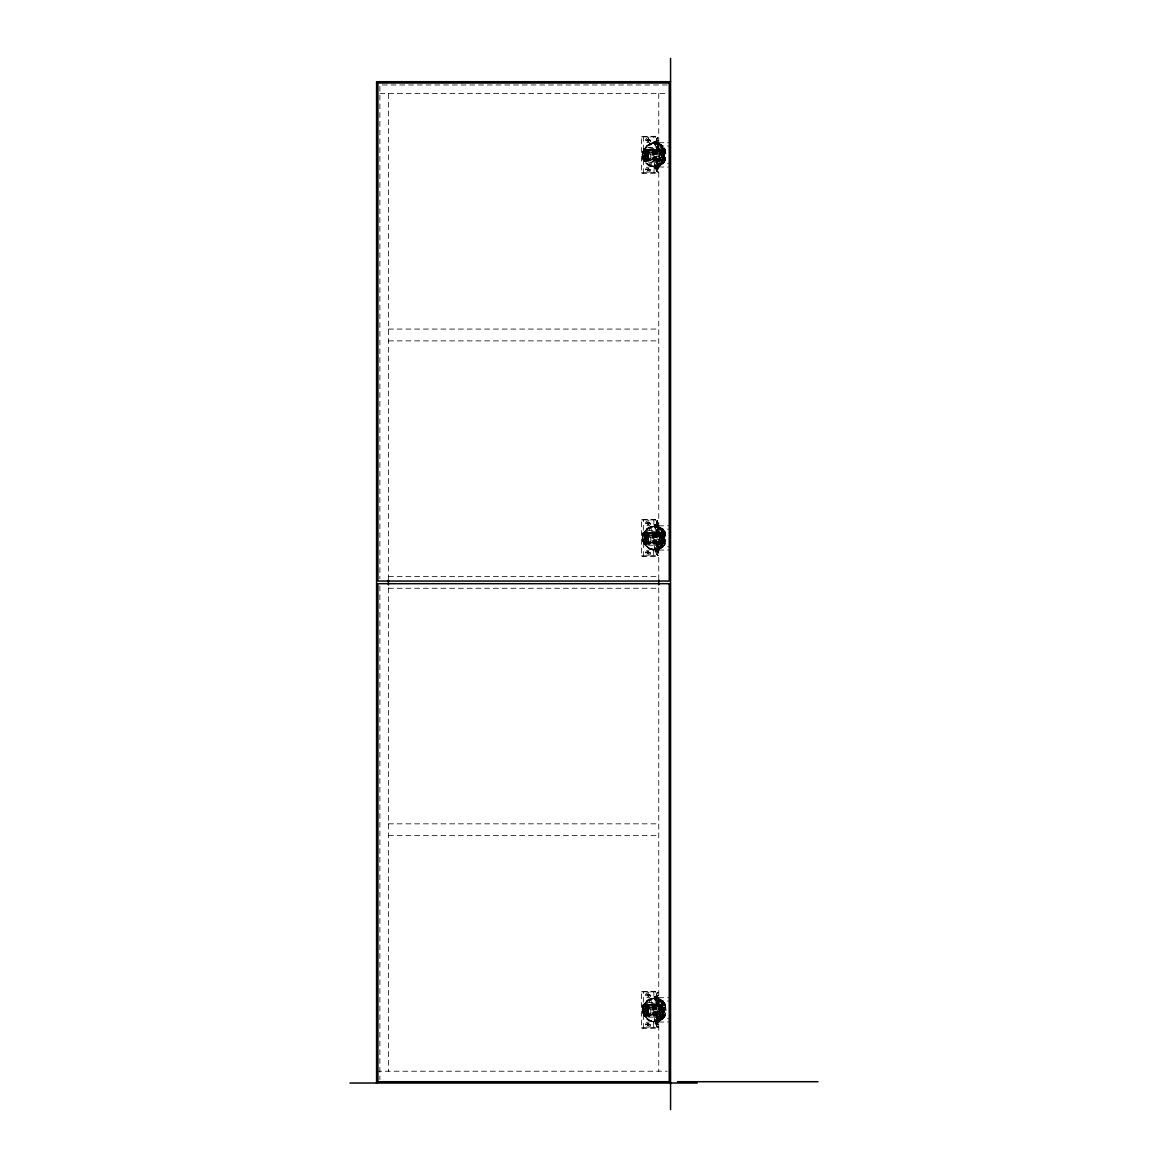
<?xml version="1.0" encoding="UTF-8"?>
<svg xmlns="http://www.w3.org/2000/svg" width="1168" height="1168" viewBox="0 0 1168 1168"><rect width="100%" height="100%" fill="white"/><g stroke="black" fill="none" stroke-linecap="round" stroke-linejoin="round"><path stroke-width="0.75" stroke-dasharray="5 3.75" d="M643.539 1008.13L644.021 1005.152L645.86 1002.845M643.539 536.214L644.021 533.221L645.86 530.914M643.539 153.125L645.597 148.234C648.342 146.292 659.278 151.971 657.599 145.299L658.752 145.299M644.926 158.089L645.189 151.227L644.006 151.475M644.824 1009.867L645.189 1004.772M644.824 537.937L645.189 532.856M644.824 154.862L645.189 149.781M662.577 1009.867L662.577 1005.093M662.577 537.937L662.577 533.163M662.577 154.862L662.577 150.088M664.081 1014.715L664.081 1005.006M664.081 1003.998L664.081 1004.743M659.292 543.062C658.986 547.996 665.599 543.368 664.198 544.171L661.497 544.098L660.927 543.062M664.198 542.156L663.658 541.353A9.782 9.782 0 0 0 663.877 540.682L663.877 535.192A9.782 9.782 0 0 0 663.658 534.521L664.081 533.075L664.081 542.799L664.081 540.331M664.081 532.068L664.081 532.812M664.081 160.352L664.081 161.096M660.927 149.738L661.497 148.701L664.125 148.628C665.716 149.402 658.927 144.861 659.292 149.738M665.585 1008.364L665.205 1004.188L665.468 1006.509M665.585 536.448L665.205 532.316L665.468 534.594M665.585 153.373L665.205 149.183A12.133 12.133 0 0 0 646.765 145.504L642.926 151.183M645.262 537.616L644.97 535.455L645.086 541.207M645.758 152.249L646.503 155.329L645.743 157.476L645.729 152.249L646.97 157.461L647.028 152.293L647.525 157.461L647.16 154.745M645.086 541.149L645.086 540.317M645.7 540.507L645.729 535.338L646.503 538.419L645.743 540.55L645.758 535.338M645.043 1007.429L645.174 1005.94L644.97 1007.05M647.817 154.964L646.809 155.183L647.817 154.745M645.7 1012.437L645.729 1007.254L646.503 1009.386L645.729 1012.466L646.97 1007.269L647.744 1009.386L646.97 1012.452L646.78 1009.619L647.817 1009.751M647.817 538.054C646.473 528.973 646.707 546.974 647.817 537.82M647.817 1009.97L646.809 1009.648M654.182 159.067L654.182 157.154M654.182 152.555L654.182 150.643M654.182 542.142L654.182 540.244M654.182 535.63L654.182 533.732M654.182 1007.561L654.182 1005.648M654.182 1014.072L654.182 1012.16M656.723 158.118L652.299 158.629M656.723 1013.123L652.299 1013.634M646.503 154.629L645.568 155.183L646.576 154.745M646.094 154.862L646.284 152.249M646.503 155.096L645.539 154.862M645.539 537.937L646.576 537.82M647.335 154.862L647.525 152.263L646.955 156.965M645.539 1009.867L646.503 1009.619M647.744 538.171L647.554 535.338L647.671 540.039M647.525 1007.269L647.554 1012.452L647.671 1007.75M664.212 532.812C664.723 529.527 658.767 529.527 659.292 532.812M664.212 1004.743C664.723 1001.458 658.767 1001.443 659.292 1004.743M645.568 154.526L645.758 157.461M645.262 537.017L645.057 537.82M642.429 536.506L642.429 539.368M642.926 1006.188L642.926 1013.532M662.563 160.396L660.913 159.972M645.043 152.847L645.247 151.679A9.782 9.782 0 0 1 646.284 149.548L646.094 149.197M645.218 152.847L645.218 153.709M661.497 148.701L662.519 147.416L662.592 149.738M649.452 140.452C642.765 142.219 650.576 136.846 649.452 139.737M647.057 169.973C649.014 165.681 648.985 174.003 647.13 169.097C649.408 166.528 649.758 172.251 649.452 169.272M647.101 140.569L648.43 141.328L649.51 140.102L648.43 138.861L647.203 140.773L647.057 139.737M649.393 163.593L651.248 162.673L651.248 164.703L649.831 164.119M641.422 172.908L655.803 172.995L655.803 161.491M658.752 172.251L656.46 170.966L656.489 160.439L658.752 159.447M647.057 522.826C645.583 525.877 648.722 519.205 649.452 523.527C648.503 519.234 645.568 526.476 649.452 523.527M647.057 552.347L648.255 553.953L647.276 551.938L649.247 551.938L648.78 553.836L649.452 552.347M647.101 523.644L648.736 524.33L649.452 522.826M659.292 159.972C658.767 163.213 664.592 163.301 664.212 160.074M641.422 555.983L655.803 556.085L655.803 544.565M657.73 555.326L656.46 554.041L657.73 555.326L656.46 554.041L656.46 543.719L657.73 542.536L657.73 555.326L658.752 555.326M647.057 994.742L648.255 996.348L647.276 994.333L649.247 994.333L648.78 996.231L649.452 994.742M647.057 1024.978L647.948 1023.416L649.496 1024.716L647.685 1025.738L647.203 1023.956L648.079 1025.854L649.452 1024.278M649.452 995.443L648.255 993.851L647.101 995.574M641.422 1027.898L655.803 1028.001L655.803 1016.481M658.752 1027.256L656.46 1025.971L656.489 1015.445L658.752 1014.452M649.7 530.082L649.554 528.885L651.248 528.097L651.248 530.126L649.817 530.126M649.758 1002.027L649.51 1000.859L651.248 1000.012L651.248 1002.056L649.817 1002.042M662.592 543.062C663.847 547.266 659.351 544.186 661 543.748M662.592 1014.977C664.431 1018.277 658.65 1018.058 659.292 1014.977M658.752 150.263L656.46 148.978L656.489 138.466L658.752 137.474M658.752 533.338L656.46 532.068L656.489 521.541L658.752 520.548M657.73 992.479C655.087 991.895 658.343 998.669 657.73 1005.225L656.46 1004.086L656.46 993.661L658.752 992.479M657.73 137.474L656.46 138.744L657.73 137.474L657.73 150.234L656.46 148.978L657.599 147.956M660.913 532.812L662.563 532.404M660.913 1004.743L662.563 1004.319M642.619 152.293L642.838 151.46L642.926 158.527M642.371 537.338L642.926 534.272M642.371 1009.254L642.473 1008.145M642.371 154.103L642.473 153.139M645.875 160.191L647.948 160.512M645.13 535.251L645.043 534.229M645.875 543.266L647.948 543.602M645.875 1015.196L647.948 1015.518M662.431 543.062L662.738 544.186M662.431 1014.977L661.891 1015.999A4.599 4.599 0 0 1 659.38 1020.175A15.899 13.023 90 0 1 657.949 1020.744C657.102 1022.511 661.322 1016.729 658.431 1014.744M644.984 156.673L645.116 153.052M654.62 149.358L650.751 149.197L650.766 160.688L654.62 160.352M654.62 532.447L650.751 532.272L650.766 543.762L654.62 543.427M654.62 1004.363L650.766 1004.042L650.751 1015.357L654.635 1015.518M657.73 520.578L657.336 533.28L656.489 531.834L657.599 531.031L657.599 528.374L658.752 528.374M656.518 1003.662C657.307 1007.75 656.387 1001.867 657.599 1000.304L658.752 1000.304M657.73 150.263C655.555 150.19 656.883 146.175 657.555 150M658.752 164.425L657.599 164.425L657.599 161.768L656.489 160.965L657.365 159.505L657.73 172.251L656.46 170.966L657.642 172.251M657.599 544.843L656.46 543.908L657.73 542.536L656.474 543.967L657.599 544.843L657.599 547.5L658.752 547.5M658.752 1019.416L657.599 1019.416C658.81 1017.036 657.102 1017.138 656.474 1015.883C659.497 1008.918 654.956 1030.614 657.73 1027.256M656.606 148.643L658.752 148.117M657.73 533.338L656.518 531.747M658.431 159.739C661.205 161.972 657.117 167.447 657.949 165.739A15.899 13.023 90 0 0 659.38 165.184C664.139 159.812 661.964 163.462 662.008 159.972M660.256 1019.635L659.38 1020.175A5.533 4.526 90 0 0 661.117 1018.773L662.008 1014.977M664.782 544.376L665.41 534.404M642.619 1012.408L646.868 1019.314A12.133 12.133 0 0 0 665.147 1015.693L665.41 1006.32M649.452 169.973L647.773 170.776L647.057 169.272M656.518 161.053L657.73 159.447M655.803 172.908L641.422 173.156L641.509 136.408L655.555 136.306L655.803 148.234M656.46 170.28L657.599 169.126M647.057 553.048L648.255 551.457L649.452 553.048M655.803 555.983L641.422 556.231L641.509 519.483L655.555 519.38L655.803 531.309M656.46 553.355L657.599 552.216M665.205 532.579L665.205 532.258A12.133 12.133 0 0 0 646.765 528.578A12.133 12.133 0 0 0 646.765 547.296L650.532 549.413M647.101 1024.146L648.736 1023.475L649.452 1024.978M657.599 1016.773L656.46 1015.824L657.73 1014.452M655.803 1027.898L641.422 1028.161L641.509 991.413L655.555 991.296L655.803 1003.239M656.46 1025.285L658.752 1024.117M642.619 1007.312L643.437 1004.86M644.97 157.665L645.174 158.308M642.619 535.382L643.437 532.929M658.431 533.046C660.927 530.9 657.394 525.425 657.847 527.016A15.899 13.023 -90 0 1 659.38 527.615C663.57 532.652 662.125 530.038 662.008 532.812M658.431 1004.976C660.927 1002.83 657.394 997.355 657.847 998.947A15.899 13.023 -90 0 1 659.38 999.545C663.541 1004.568 662.271 1002.188 662.008 1004.743M658.416 542.857C661.19 550.741 655.409 550.493 648.503 547.661M665.468 158.206L665.191 160.585L664.767 149.738L657.949 149.738L658.752 149.606M657.934 543.193L665.03 542.989L665.585 540.915M665.03 1014.904L665.585 1012.846M660.942 530.783C661.847 533.966 660.986 528.987 661.833 530.783M660.942 1002.699C661.774 1005.838 661.073 1001.005 661.833 1002.699M660.957 149.168L661.03 147.314L662.738 148.613M646.284 1007.254L646.284 1012.466M644.137 150.891L643.933 158.249L645.597 161.491L656.752 161.491L657.555 159.709M644.21 542.346A10.118 7.504 66.8 0 1 643.845 541.368L643.933 534.55L645.597 531.309L656.752 531.309L657.555 533.075M644.21 1014.277A10.118 7.504 66.8 0 1 643.845 1013.284L643.933 1006.466L645.597 1003.239L656.752 1003.239L657.555 1005.006M646.035 149.095L645.627 148.278L643.933 151.46A11.096 11.096 0 0 1 645.597 148.234L645.583 148.205M644.006 534.55L645.247 534.754A9.782 9.782 0 0 1 646.284 532.623L645.597 531.309A11.096 11.096 0 0 0 643.933 534.55L645.583 531.279M645.583 1003.195L645.597 1003.224A11.096 11.096 0 0 0 643.933 1006.466L645.408 1002.845M655.146 549.34L657.949 548.829A15.899 13.023 90 0 0 659.38 548.259A5.533 4.526 90 0 0 661.117 546.843L662.008 543.062M645.86 147.84C642.05 150.643 642.035 159.052 645.86 161.885M643.933 534.55L644.254 533.688M643.933 1006.466L644.254 1005.604M656.46 532.068L658.752 531.192M656.46 1003.984L658.752 1003.122M644.181 150.774L645.612 148.248M665.088 159.286L665.205 160.542A12.133 12.133 0 0 1 646.765 164.221A12.133 12.133 0 0 1 646.765 145.504L650.532 143.387M656.752 158.264L656.182 160.585M656.343 543.923L656.752 541.353M657.555 542.799L656.752 544.565L645.597 544.565L643.933 541.324A11.096 11.096 0 0 0 645.597 544.565L645.583 544.595M656.752 1006.451C655 997.603 655.35 1022.175 656.752 1013.269C662.533 1009.444 670.753 1018.861 657.949 1014.977L658.752 1015.109M657.555 1014.715L656.752 1016.481L645.597 1016.481L643.933 1013.255A11.096 11.096 0 0 0 645.597 1016.481L645.583 1016.525M644.181 533.864L645.597 531.309M644.181 1005.779L645.597 1003.239L646.284 1004.538A9.782 9.782 0 0 0 645.247 1006.685L644.123 1006.495M664.767 1014.977L645.393 1014.642L645.393 1005.093L661.876 1005.093L661.906 1014.642M661.541 163.024L659.949 164.863L660.898 164.016A5.636 4.614 -90 0 1 659.38 165.17A4.599 4.599 0 0 0 662.008 161.023A4.03 3.3 -90 0 1 661.292 163.476M661.541 546.113L661.292 546.566M661.541 1018.029L661.292 1018.481M643.889 150.453L645.408 147.84M657.934 160.104L665.015 159.461M665.147 1015.693L663.964 1017.445L665.161 1015.634L664.782 1016.291M664.767 159.972L645.393 159.636L645.393 150.088L665.132 149.679M644.634 532.856L645.189 531.907M665.161 543.719L663.964 545.529L665.147 543.762A12.133 12.133 0 0 1 646.765 547.296L642.926 541.602M644.634 1004.787L645.189 1003.838M645.583 161.52L646.284 160.177A9.782 9.782 0 0 1 645.247 158.045M645.597 544.565L643.933 541.324L645.597 544.565L646.284 543.251A9.782 9.782 0 0 1 645.247 541.12M644.137 1013.824L645.597 1016.481L646.284 1015.182A9.782 9.782 0 0 1 645.247 1013.036M656.708 159.972L656.985 159.695M646.167 160.381L656.781 160.352L656.781 149.358L646.284 149.548M646.284 1015.182L656.781 1015.357L656.781 1004.363L645.641 1004.524M644.824 1003.662C642.444 1007.619 642.575 1013.094 645.597 1016.481M646.284 535.338L646.284 540.536M645.189 148.832L643.933 151.46A10.118 7.504 -66.8 0 1 644.21 150.438M664.563 159.709L663.658 158.264A9.782 9.782 0 0 0 663.877 157.607L663.877 152.117A9.782 9.782 0 0 0 663.658 151.446L664.767 149.738M665.088 533.513L664.139 533.791M663.658 1013.269A9.782 9.782 0 0 0 663.877 1012.612L663.877 1007.108A9.782 9.782 0 0 0 663.658 1006.451L665.205 1004.188A12.133 12.133 0 0 0 646.765 1000.509A12.133 12.133 0 0 0 646.765 1019.226L650.532 1021.343M656.182 532.199L656.752 534.521L663.658 534.521M656.139 149.183L656.752 151.446L663.658 151.446M656.839 520.928C655.803 522.3 658.46 519.453 656.985 520.797M665.03 1004.816L648.955 1004.903M645.408 530.914C642.444 534.71 642.02 542.04 645.86 544.96M664.358 545.003L660.796 548.318M660.796 1020.233L664.358 1016.919M663.263 163.243C668.578 156.308 659.321 169.316 655.803 166.922L657.876 166.513M662.767 151.314L663.147 158.775L662.767 151.314L654.328 151.256M662.767 534.389L663.147 541.85L662.767 534.389L654.328 534.331M661 546.989L659.38 548.259A4.599 4.599 0 0 0 662.008 544.098L661.059 543.85M661 1018.905L660.431 1019.489M647.028 146.219L645.86 148.234M647.101 146.161L654.606 143.445L653.277 143.503M662.402 164.075L659.978 165.681M657.876 1021.518L655.803 1021.927L662.504 1018.978M662.402 1019.065L659.978 1020.686M650.05 527.41L645.86 531.309M650.05 999.341L645.86 1003.239M648.357 145.226L649.802 144.452M661.497 1016.029L664.125 1016.102L664.198 1014.977L662.65 1017.372L660.986 1015.737L660.84 1017.299L661.891 1015.999A4.03 3.3 90 0 1 661.292 1018.481M656.46 141.27L654.489 141.576L654.489 147.153L656.46 147.445M656.46 524.344L654.489 524.651L654.489 530.228L656.46 530.52M659.978 548.77L662.504 547.062L655.803 550.011L657.876 549.588M656.46 996.275L654.489 996.567L654.489 1002.144L656.46 1002.451M648.357 528.316L654.606 526.52M648.357 1000.231L654.606 998.436M655.204 525.819L648.24 527.527L643.334 533.148L643.334 519.38M655.204 997.749L648.24 999.443L643.334 1005.079L643.334 991.296M665.015 1005.254L657.934 1004.611M661.059 148.949L662.431 149.738M657.248 549.763L659.278 549.091M657.248 1021.679L659.278 1021.007M649.802 527.527L652.065 526.783L650.883 527.104M649.802 999.458L652.065 998.698L650.883 999.02M658.635 549.34L657.599 549.369L657.599 552.157M649.744 144.467L651.35 143.883M649.744 527.556L651.7 526.87M649.744 999.472L651.7 998.786M650.138 143.518L653.832 142.73L653.832 136.306M649.802 165.272C651.102 167.433 662.052 164.819 656.241 166.148M655.146 1021.255C663.307 1019.752 649.802 1022.832 648.503 1019.591M657.949 165.739L657.934 158.468M657.949 1020.744L657.934 1013.474M648.43 553.939L648.736 553.851M648.43 996.333L648.736 996.246M661.044 1015.766L662.738 1016.102M647.744 522.038L648.079 521.935M648.78 524.301L648.43 524.403M647.744 551.573L648.079 551.471M647.744 993.968L648.079 993.866M647.744 1023.489L648.079 1023.387M648.78 1025.752L648.43 1025.854M661.906 533.163L661.906 542.711L645.393 542.711L645.393 533.163L664.811 533.031L657.949 532.812M663.92 152.103L665.118 151.942M663.877 535.192L665.118 535.017M663.877 1007.108L665.118 1006.947M656.241 549.223L653.408 549.31M656.241 1021.139L653.408 1021.226M652.956 526.622L655.146 526.534M652.956 998.552L655.146 998.465M655.175 166.98L654.62 166.995M653.408 526.564L658.241 527.148L656.241 526.651M653.408 998.494L658.241 999.078L656.241 998.582M655.146 166.265L653.408 166.221M656.46 162.264L654.489 162.571L654.489 168.148L656.46 168.44M656.46 545.354L654.489 545.646L654.489 551.223L656.46 551.53M656.46 1017.27L654.489 1017.576L654.489 1023.153L656.46 1023.445M645.189 1012.671L645.086 1013.503L644.999 1008.218M654.606 166.279L652.956 166.177M667.278 84.972L379.877 84.972L379.877 578.715M379.877 93.498L667.278 93.498M641.422 136.817L655.803 136.817M648.43 138.861L648.78 138.963M645.7 140.102L647.014 140.102M649.51 140.102L650.81 140.102M656.518 140.744L658.752 140.744M648.079 141.328L647.744 141.226M656.533 142.394L658.752 142.394M658.752 142.715L668.592 142.715M658.752 143.416L657.599 143.416L657.599 140.642M654.489 144.365L656.46 144.365M658.752 146L668.592 146M656.533 146.321L658.752 146.321M656.518 146.978L657.934 146.978M660.708 147.562L661.833 147.562L662.008 149.738M647.948 149.197L645.875 149.533M659.394 149.416L660.825 149.416M662.548 149.416L663.964 149.416M645.641 149.533L656.036 149.343L656.285 160.761M648.955 149.898L657.438 149.898L657.438 159.812L648.955 159.812M652.343 150.263L655.744 150.263M657.934 150.701L658.752 150.701M650.065 149.358A1.518 1.518 0 0 0 648.547 150.876L644.824 150.876L645.189 159.943M652.299 151.081L656.723 151.606M645.86 151.592L648.722 151.592L648.722 158.118L645.86 158.118M659.394 151.84L660.825 151.84M648.634 152.22L646.649 152.22L646.649 157.505L648.634 157.49M650.78 152.468L664.519 152.468L664.519 157.257L650.78 157.257M645.714 152.745L646.43 154.526M646.955 152.745L647.612 154.526M654.153 153.052L658.752 153.052M646.78 154.862L647.744 154.862M654.153 156.658L658.752 156.658M645.714 156.965L646.43 155.183M654.328 158.468L663.658 158.264M644.824 158.848L648.547 158.848A1.518 1.518 0 0 0 650.065 160.352M657.934 159.009L658.752 159.009M652.343 159.447L655.744 159.447M645.641 160.191L656.066 160.425M659.38 160.308L660.84 160.308M662.665 160.308L664.125 160.308M661.643 161.169C661.146 164.513 659.905 157.957 663.979 161.096M660.942 162.016L661.862 162.104M656.518 162.732L657.934 162.732M656.533 163.389L658.752 163.389M658.752 163.724L668.592 163.724M654.489 165.36L656.46 165.36M658.752 166.294L657.599 166.294L657.599 169.068M658.752 166.995L668.592 166.995M656.533 167.331L658.752 167.331M648.43 168.382L648.78 168.484M656.518 168.966L658.752 168.966M645.7 169.623L647.014 169.623M649.51 169.623L650.81 169.623M648.079 170.864L647.744 170.762M388.404 329.069L658.752 329.069M388.404 340.881L658.752 340.881M641.422 519.891L655.803 519.891M645.7 523.176L647.014 523.176M649.51 523.176L650.81 523.176M656.518 523.833L658.752 523.833M656.533 525.469L658.752 525.469M658.752 525.804L668.592 525.804M658.752 526.505L657.599 526.505L657.599 523.717M654.489 527.44L656.46 527.44M658.752 529.075L668.592 529.075M656.533 529.411L658.752 529.411M656.518 530.068L657.934 530.068M661.643 531.63L663.979 531.703M659.38 532.491L660.84 532.491M662.665 532.491L664.125 532.491M645.641 532.608L655.905 532.623M657.934 532.681L658.752 532.681M648.955 532.988L657.438 532.988L657.438 542.886M652.343 533.338L655.744 533.338M650.065 532.447A1.518 1.518 0 0 0 648.547 533.951L644.824 533.951L645.189 543.018M657.934 533.791L658.752 533.791M652.299 534.17L656.723 534.681M644.97 534.55L645.086 535.835M645.86 534.667L648.722 534.667L648.722 541.207L645.86 541.207M644.984 535.192L644.97 533.995M648.634 535.309L646.649 535.294L646.649 540.58L648.634 540.565L648.474 535.309L648.284 540.565M650.78 535.543L664.519 535.543L664.519 540.331L650.78 540.331M645.714 535.835L646.371 537.616M646.955 535.835L647.612 537.616M654.153 536.127L658.752 536.127M646.78 537.937L647.744 537.937M645.218 539.076L645.086 540.244M654.153 539.747L658.752 539.747M646.43 540.039L646.43 538.258M659.394 540.959L660.825 540.959M663.658 541.353L656.898 541.791M652.299 541.704L658.752 541.543M644.824 541.923L648.547 541.923A1.518 1.518 0 0 0 650.065 543.427M657.934 542.083L658.752 542.083M648.955 542.886L664.811 542.843M645.641 543.266L656.781 543.427L656.781 532.447L645.875 532.608M659.394 543.383L660.825 543.383M662.548 543.383L663.964 543.383M656.518 545.806L657.934 545.806M656.533 546.463L658.752 546.463M658.752 546.799L668.592 546.799M654.489 548.434L656.46 548.434M658.752 550.07L668.592 550.07M656.533 550.405L658.752 550.405M656.518 552.041L658.752 552.041M645.7 552.698L647.014 552.698M649.51 552.698L650.81 552.698M388.404 576.452L658.752 576.452M388.404 588.263L658.752 588.263M388.404 823.834L658.752 823.834M388.404 835.646L658.752 835.646M641.422 991.822L655.803 991.822M645.7 995.092L647.014 995.092M649.51 995.092L650.81 995.092M656.518 995.749L658.752 995.749M656.533 997.399L658.752 997.399M658.752 997.72L668.592 997.72M658.752 998.421L657.599 998.421L657.599 995.647M654.489 999.355L656.46 999.355M658.752 1001.005L668.592 1001.005M656.533 1001.326L658.752 1001.326M656.518 1001.983L657.934 1001.983M661.643 1003.56L662.592 1003.56M663.979 1003.633L662.548 1003.633L662.431 1004.743M647.948 1004.203L645.875 1004.524M659.38 1004.422L660.84 1004.422M662.665 1004.422L664.125 1004.422M657.934 1005.706L658.752 1005.706M650.065 1004.363A1.518 1.518 0 0 0 648.547 1005.882L644.824 1005.882L645.189 1014.948M652.299 1006.086L658.752 1006.247M656.693 1006.32L663.658 1006.451M645.86 1006.597L648.722 1006.597L648.722 1013.123L645.86 1013.123M648.634 1007.225L646.649 1007.225L646.649 1012.495L648.634 1012.495L648.459 1007.225M650.78 1007.458L664.519 1007.458L664.519 1012.262L650.78 1012.262M646.4 1007.721L646.371 1009.532M654.153 1008.057L658.752 1008.057M645.043 1008.422L645.086 1012.875M646.78 1009.867L647.744 1009.867M654.153 1011.663L658.752 1011.663M645.714 1011.97L646.371 1010.189M646.955 1011.97L647.612 1010.189M659.394 1012.875L660.825 1012.875M654.328 1013.474L663.147 1013.78L663.147 1005.94L662.767 1013.401M644.824 1013.853L648.547 1013.853A1.518 1.518 0 0 0 650.065 1015.357M657.934 1014.014L658.752 1014.014M652.343 1014.452L655.744 1014.452M648.955 1014.817L657.438 1014.817L657.438 1004.903M645.641 1015.196L656.212 1015.649M659.394 1015.313L660.825 1015.313M662.548 1015.313L663.964 1015.313M643.539 1013.313L645.86 1016.875M660.708 1017.153L661.833 1017.153M656.518 1017.737L657.934 1017.737M656.533 1018.394L658.752 1018.394M658.752 1018.715L668.592 1018.715M654.489 1020.365L656.46 1020.365M658.752 1021.299L657.599 1021.299L657.599 1024.073M658.752 1022L668.592 1022M656.533 1022.321L658.752 1022.321M656.518 1023.971L658.752 1023.971M645.7 1024.628L647.014 1024.628M649.51 1024.628L650.81 1024.628M376.592 1071.217L667.278 1071.217M654.299 166.995L653.832 173.419M656.241 143.576L654.489 143.445L658.548 144.19L658.431 149.971M658.752 161.593L656.46 160.731M658.752 544.682L656.474 543.996M658.752 1016.598L656.46 1015.737M658.752 140.598L656.46 139.445M658.752 523.673L656.46 522.519M653.832 166.98L648.985 165.681M653.481 550.04L653.832 556.494M653.481 1021.956L653.832 1028.424M653.832 550.055L650.138 549.267M653.832 1021.985L650.138 1021.197M665.118 157.782L663.877 157.607M658.883 143.547L656.504 142.89M655.146 143.46L657.949 143.971A15.899 13.023 -90 0 1 659.38 144.54L660.256 145.08M655.803 142.788L659.278 143.708M657.599 995.589L656.46 994.435M651.35 548.916L652.065 549.091L649.744 548.318M651.35 1020.832L652.065 1021.022L649.744 1020.248M657.876 526.286L655.803 525.863L662.504 528.812L659.978 527.104M657.876 998.202L655.803 997.793C659.146 995.063 668.607 1008.451 663.263 1001.472M650.883 165.695L652.065 166.017L647.656 164.002L645.86 161.491M648.357 164.484L646.707 163.213L651.7 165.929M658.606 143.43L662.504 145.737M659.862 143.971L665.176 149.11L664.358 147.796M659.862 998.976L662.504 1000.742M656.985 533.104L656.518 532.462L656.62 542.886M656.985 1005.02L656.708 1004.743M648.357 547.558L649.802 548.347M648.357 1019.489L649.802 1020.277M649.35 165.856L645.072 162.527L642.59 157.257M660.796 144.482L662.402 145.65M648.663 547.763L645.86 544.565M648.576 1019.693A11.49 11.49 0 0 1 648.926 999.808A11.49 11.49 0 0 1 665.979 1010.072A11.49 11.49 0 0 1 648.576 1019.693L645.86 1016.481M660.431 145.241L661.891 147.664M662.402 528.724L665.176 532.185L663.263 529.542M661 145.81L661.614 146.818M660.708 545.237L662.008 543.952A4.03 3.3 90 0 1 661.292 546.551M645.408 161.885L643.539 158.308M645.408 544.96L643.539 541.397M645.408 1016.875L643.889 1014.262M645.597 161.491L643.933 158.249A11.096 11.096 0 0 0 645.597 161.491L644.473 159.607L645.189 160.892M661.292 146.234L661.103 145.956A5.533 4.526 -90 0 0 659.38 144.555A4.599 4.599 0 0 1 662.008 148.686A4.03 3.3 -90 0 0 661.292 146.248M661.497 544.098L661.833 545.237M645.189 543.967L644.181 542.01M645.189 1015.883L644.181 1013.941M646.254 157.432L645.919 154.745M646.999 1007.269L646.809 1010.189M645.758 1007.254L645.568 1010.189M661.614 1001.823L659.949 999.866L660.898 1000.699A5.636 4.614 90 0 0 659.38 999.545A4.599 4.599 0 0 1 662.008 1003.692A4.03 3.3 -90 0 0 661.292 1001.239M661.614 529.892L659.949 527.936L660.898 528.783A5.636 4.614 90 0 0 659.38 527.629A4.599 4.599 0 0 1 662.008 531.776A4.03 3.3 90 0 0 661.292 529.323M644.181 158.936L644.634 159.943M643.437 159.87L643.334 173.419M643.933 158.249L644.254 159.111M644.97 538.594L645.174 539.616M645.13 1007.166L645.101 1005.911M642.604 540.404L642.809 541.237L642.385 538.769M642.473 156.585L642.371 155.461M642.473 1011.576L642.385 1010.685M664.081 533.075L664.081 542.799M664.227 152.468L664.227 157.257M664.227 535.543L664.227 540.331M664.227 1007.458L664.227 1012.262M663.395 148.628L663.395 149.869M663.38 152.468L663.38 157.257M663.38 535.543L663.38 540.331M663.395 542.93L663.395 544.171M663.38 1007.458L663.38 1012.262M663.395 1014.861L663.395 1016.102M662.577 159.636L662.431 150M662.577 542.711L662.431 533.075M662.577 1014.627L662.431 1005.006M662.431 157.257L662.431 159.709M662.431 159.972L662.431 161.096M662.431 531.703L662.431 532.812M662.431 540.331L662.431 542.799M662.431 1012.262L662.431 1014.715M661.906 150.088L661.906 159.636M661.599 152.468L661.599 157.257M661.599 535.543L661.599 540.331M661.599 1007.458L661.599 1012.262M661.307 152.468L661.307 157.257M661.307 535.543L661.307 540.331M661.307 1007.458L661.307 1012.262M660.927 150L660.927 159.636M660.927 533.163L660.927 542.799M660.927 1005.093L660.927 1014.715M660.796 150.088L660.796 159.636L660.927 158.79L660.913 157.87L659.38 157.87L659.307 159.709L659.292 150M660.796 542.711L660.796 533.163L660.927 533.995L660.913 534.915L659.38 534.915L659.307 533.075L659.292 542.799M660.796 1014.642L660.796 1005.093L660.927 1005.925L660.913 1006.845L659.38 1006.845L659.307 1005.006L659.292 1014.715M660.11 150.088L660.11 159.709M660.11 533.075L660.11 542.711M660.11 1005.006L660.11 1014.642M659.935 150.088L659.935 159.636M659.935 533.163L659.935 542.711M659.935 1005.093L659.935 1014.642M659.716 152.468L659.716 157.257M659.716 535.543L659.716 540.331M659.716 1007.458L659.716 1012.262M659.059 150.088L659.059 159.636M659.059 533.163L659.059 542.711M659.059 1005.093L659.059 1014.642M658.752 93.498L658.752 578.715M658.752 587.825L658.752 1071.217M657.949 143.971L657.934 151.256M657.949 527.045L657.934 534.331M657.934 541.543L657.949 548.829M657.949 998.976L657.934 1006.247M656.62 149.898L656.62 159.812M656.62 1004.903L656.62 1014.817M656.416 149.898L656.416 159.812M656.416 532.988L656.416 542.886M656.416 1004.903L656.416 1014.817M656.153 532.447L656.153 543.427M655.788 149.358L655.788 160.352M655.788 532.447L655.788 543.427M655.788 1004.363L655.788 1015.357M655.365 149.358L655.365 160.352M655.365 532.447L655.365 543.427M655.365 1004.363L655.365 1015.357M655.058 141.255L655.204 147.577L645.276 147.577A11.738 11.738 0 0 0 643.276 151.358L643.276 158.352A11.738 11.738 0 0 0 645.276 162.148L655.204 162.148L655.058 168.455M655.146 149.358L655.146 160.352M655.058 524.344L655.204 530.652L645.276 530.652A11.738 11.738 0 0 0 643.276 534.448L643.276 541.426A11.738 11.738 0 0 0 645.276 545.222L655.204 545.222L655.058 551.53M655.146 532.447L655.146 543.427M655.058 996.26L655.204 1002.582L645.276 1002.582A11.738 11.738 0 0 0 643.276 1006.363L643.276 1013.357A11.738 11.738 0 0 0 645.276 1017.138L655.204 1017.138L655.058 1023.46M655.146 1004.363L655.146 1015.357M654.883 149.898L654.883 159.812M654.883 532.988L654.883 542.886M654.883 1004.903L654.883 1014.817M654.722 149.358L654.722 160.352M654.503 532.447L654.722 543.427M654.722 1004.363L654.722 1015.357M654.153 149.358L654.153 160.352M654.153 532.447L654.153 543.427M654.153 1004.363L654.153 1015.357M653.876 152.468L653.876 157.257M653.832 519.38L653.832 525.819M653.876 535.543L653.876 540.331M653.832 991.296L653.832 997.735M653.876 1007.458L653.876 1012.262M653.554 149.358L653.554 160.352M653.554 532.447L653.554 543.427M653.554 1004.363L653.554 1015.357M653.248 150.263L653.204 159.447M653.248 533.338L653.204 542.536M653.248 1005.268L653.204 1014.452M652.664 150.088L652.664 159.636M652.664 533.163L652.664 542.711M652.664 1005.093L652.664 1014.642M652.459 150.088L652.459 159.636M652.459 533.163L652.459 542.711M652.459 1005.093L652.459 1014.642M651.145 150.088L651.145 159.636M651.145 533.163L651.145 542.711M651.145 1005.093L651.145 1014.642M649.919 149.358L649.919 160.352M649.919 532.447L649.919 543.427M649.919 1004.363L649.919 1015.357M649.014 149.358L649.014 160.352M649.014 532.447L649.014 543.427M649.014 1004.363L649.014 1015.357M648.474 152.22L648.459 157.49L648.196 152.22M648.196 1007.225L648.298 1012.495M647.948 152.22L648.109 157.49M648.109 535.309L648.123 540.565M647.948 1007.225L648.109 1012.495M647.773 150.088L647.773 159.636M647.773 533.163L647.773 542.711M647.773 1005.093L647.773 1014.642M647.306 152.22L647.306 157.505M647.306 535.294L647.306 540.58M647.306 1007.225L647.306 1012.495M646.955 150.088L646.941 159.636M647.101 533.163L646.955 542.711M647.101 1005.093L646.955 1014.642M646.765 150.088L646.765 159.636M646.765 533.163L646.765 542.711M646.765 1005.093L646.765 1014.642M646.123 150.088L646.123 159.636M646.123 533.163L646.123 542.711M646.123 1005.093L646.123 1014.642M645.86 150.088L645.919 159.636M645.919 533.163L645.919 542.711M645.919 1005.093L645.86 1014.642M645.67 150.088L645.67 159.636M645.67 533.163L645.67 542.711M645.67 1005.093L645.67 1014.642M643.334 136.306L643.334 150.073M643.334 542.726L643.334 556.494M643.334 1014.656L643.334 1028.424M388.404 93.498L388.404 578.715M388.404 587.825L388.404 1071.217M379.877 586L379.877 1079.743M642.093 534.039A10.118 9.315 -63.6 0 1 642.546 532.812M642.225 538.696A10.556 9.359 -89.8 0 1 642.225 537.251M645.13 542.784A2.336 1.504 -4.8 0 1 644.926 542.288M644.926 533.586A2.336 1.504 4.8 0 1 645.13 533.09M642.093 1005.969A10.118 9.315 -63.6 0 1 642.546 1004.728M642.225 1010.627A10.556 9.359 -89.8 0 1 642.225 1009.181M645.13 1014.7A2.336 1.504 -4.8 0 1 644.926 1014.204M644.926 1005.517A2.336 1.504 4.8 0 1 645.13 1005.02M642.546 159.987A10.118 9.315 63.6 0 1 642.093 158.746M642.225 155.548A10.556 9.359 89.8 0 1 642.225 154.103M644.926 150.511A2.336 1.504 4.8 0 1 645.13 150.015M645.13 159.695A2.336 1.504 -4.8 0 1 644.926 159.198M664.081 150L664.081 159.709L664.081 150M647.276 139.999C648.882 143.474 650.065 136.933 647.291 139.912M647.276 169.535C649.277 172.966 649.525 166.294 647.276 169.535M647.276 523.089C648.853 526.549 649.992 520.154 647.291 522.987M647.276 552.61C648.985 556.026 650.05 549.573 647.291 552.522M647.276 995.005C648.882 998.479 650.065 991.939 647.291 994.917M647.276 1024.54C649.277 1027.971 649.525 1021.299 647.276 1024.54M647.028 529.294L648.663 528.111L647.028 529.294M647.028 1001.224L648.663 1000.042L647.028 1001.224M651.7 143.781L650.883 144.029L651.7 143.781M657 143.722L658.241 144.073L657 143.722M646.824 554.815A2.555 2.555 0 0 0 650.81 552.887A2.555 2.555 0 0 0 647.145 550.391A2.555 2.555 0 0 0 646.824 554.815M646.824 525.293A2.555 2.555 0 0 0 650.81 523.366A2.555 2.555 0 0 0 647.145 520.87A2.555 2.555 0 0 0 646.824 525.293M648.576 547.777A11.49 11.49 0 0 0 665.979 538.141A11.49 11.49 0 0 0 648.926 527.892A11.49 11.49 0 0 0 648.576 547.777M646.824 1026.745A2.555 2.555 0 0 0 650.81 1024.818A2.555 2.555 0 0 0 647.145 1022.321A2.555 2.555 0 0 0 646.824 1026.745M646.824 997.209A2.555 2.555 0 0 0 650.81 995.282A2.555 2.555 0 0 0 647.145 992.8A2.555 2.555 0 0 0 646.824 997.209M646.824 142.219A2.555 2.555 0 0 0 650.81 140.277A2.555 2.555 0 0 0 647.145 137.795A2.555 2.555 0 0 0 646.824 142.219M646.824 171.74A2.555 2.555 0 0 0 650.81 169.813A2.555 2.555 0 0 0 647.145 167.316A2.555 2.555 0 0 0 646.824 171.74M647.977 164.308A11.49 11.49 0 0 0 665.935 155.782A11.49 11.49 0 0 0 649.569 144.482A11.49 11.49 0 0 0 647.977 164.308"/><path stroke-width="1.5" d="M670.563 81.702L376.592 81.702L376.592 1083.028M677.455 1081.714L817.98 1081.714M350.02 1083.028L697.135 1083.028M670.563 58.4L670.563 1109.6M658.752 579.824L658.752 584.891M388.404 579.824L388.404 584.891M669.249 83.001L377.906 83.001L377.906 581.051L669.249 581.051L669.249 83.001M669.249 583.679L377.906 583.679L377.906 1081.714L669.249 1081.714L669.249 583.679"/></g></svg>
